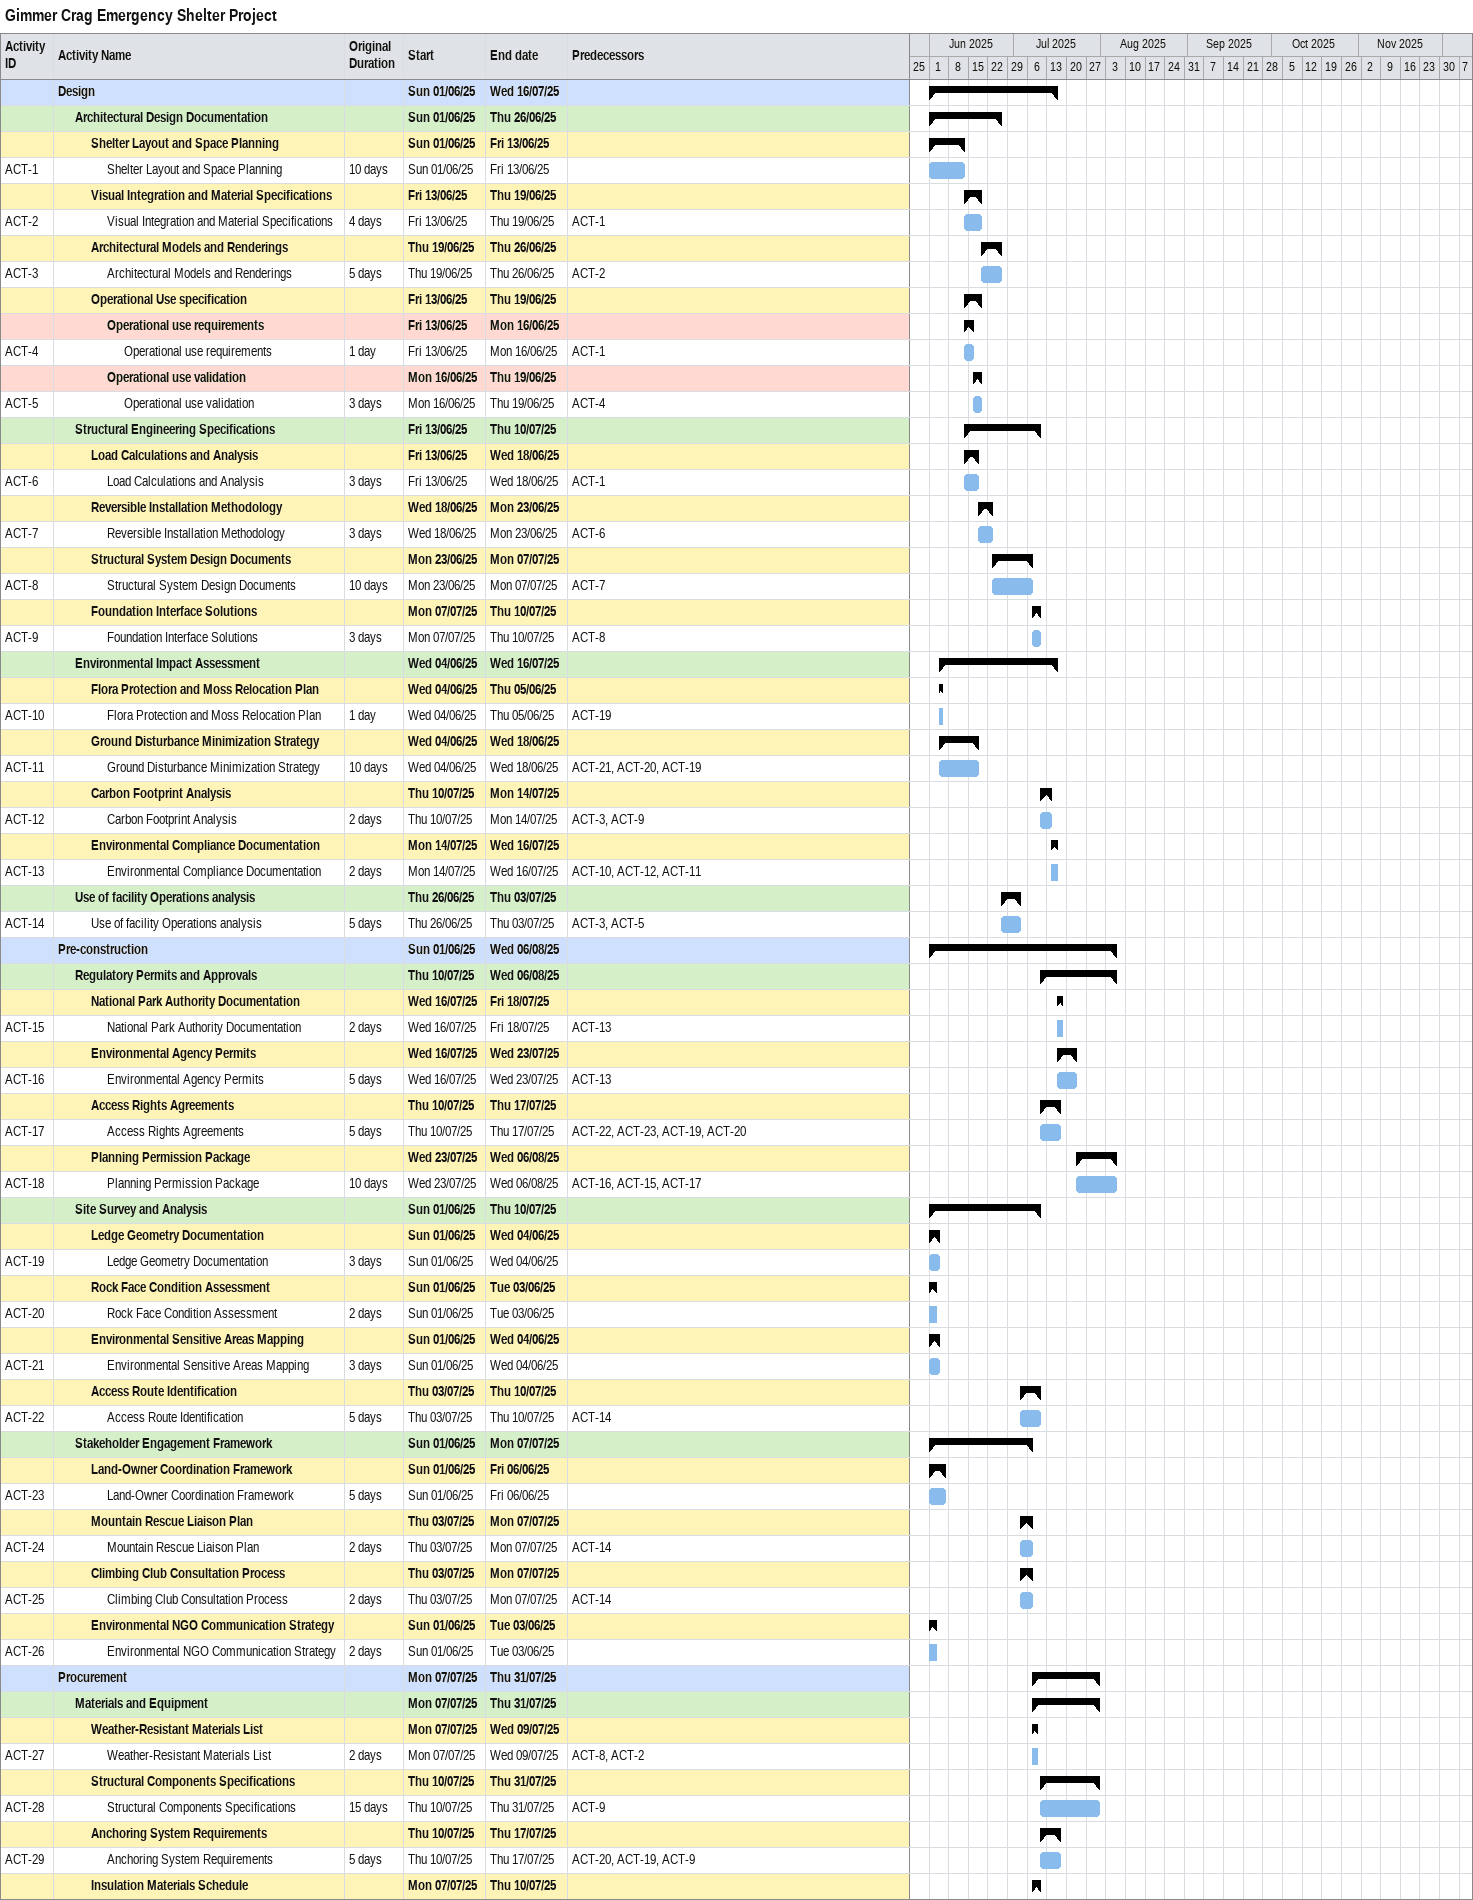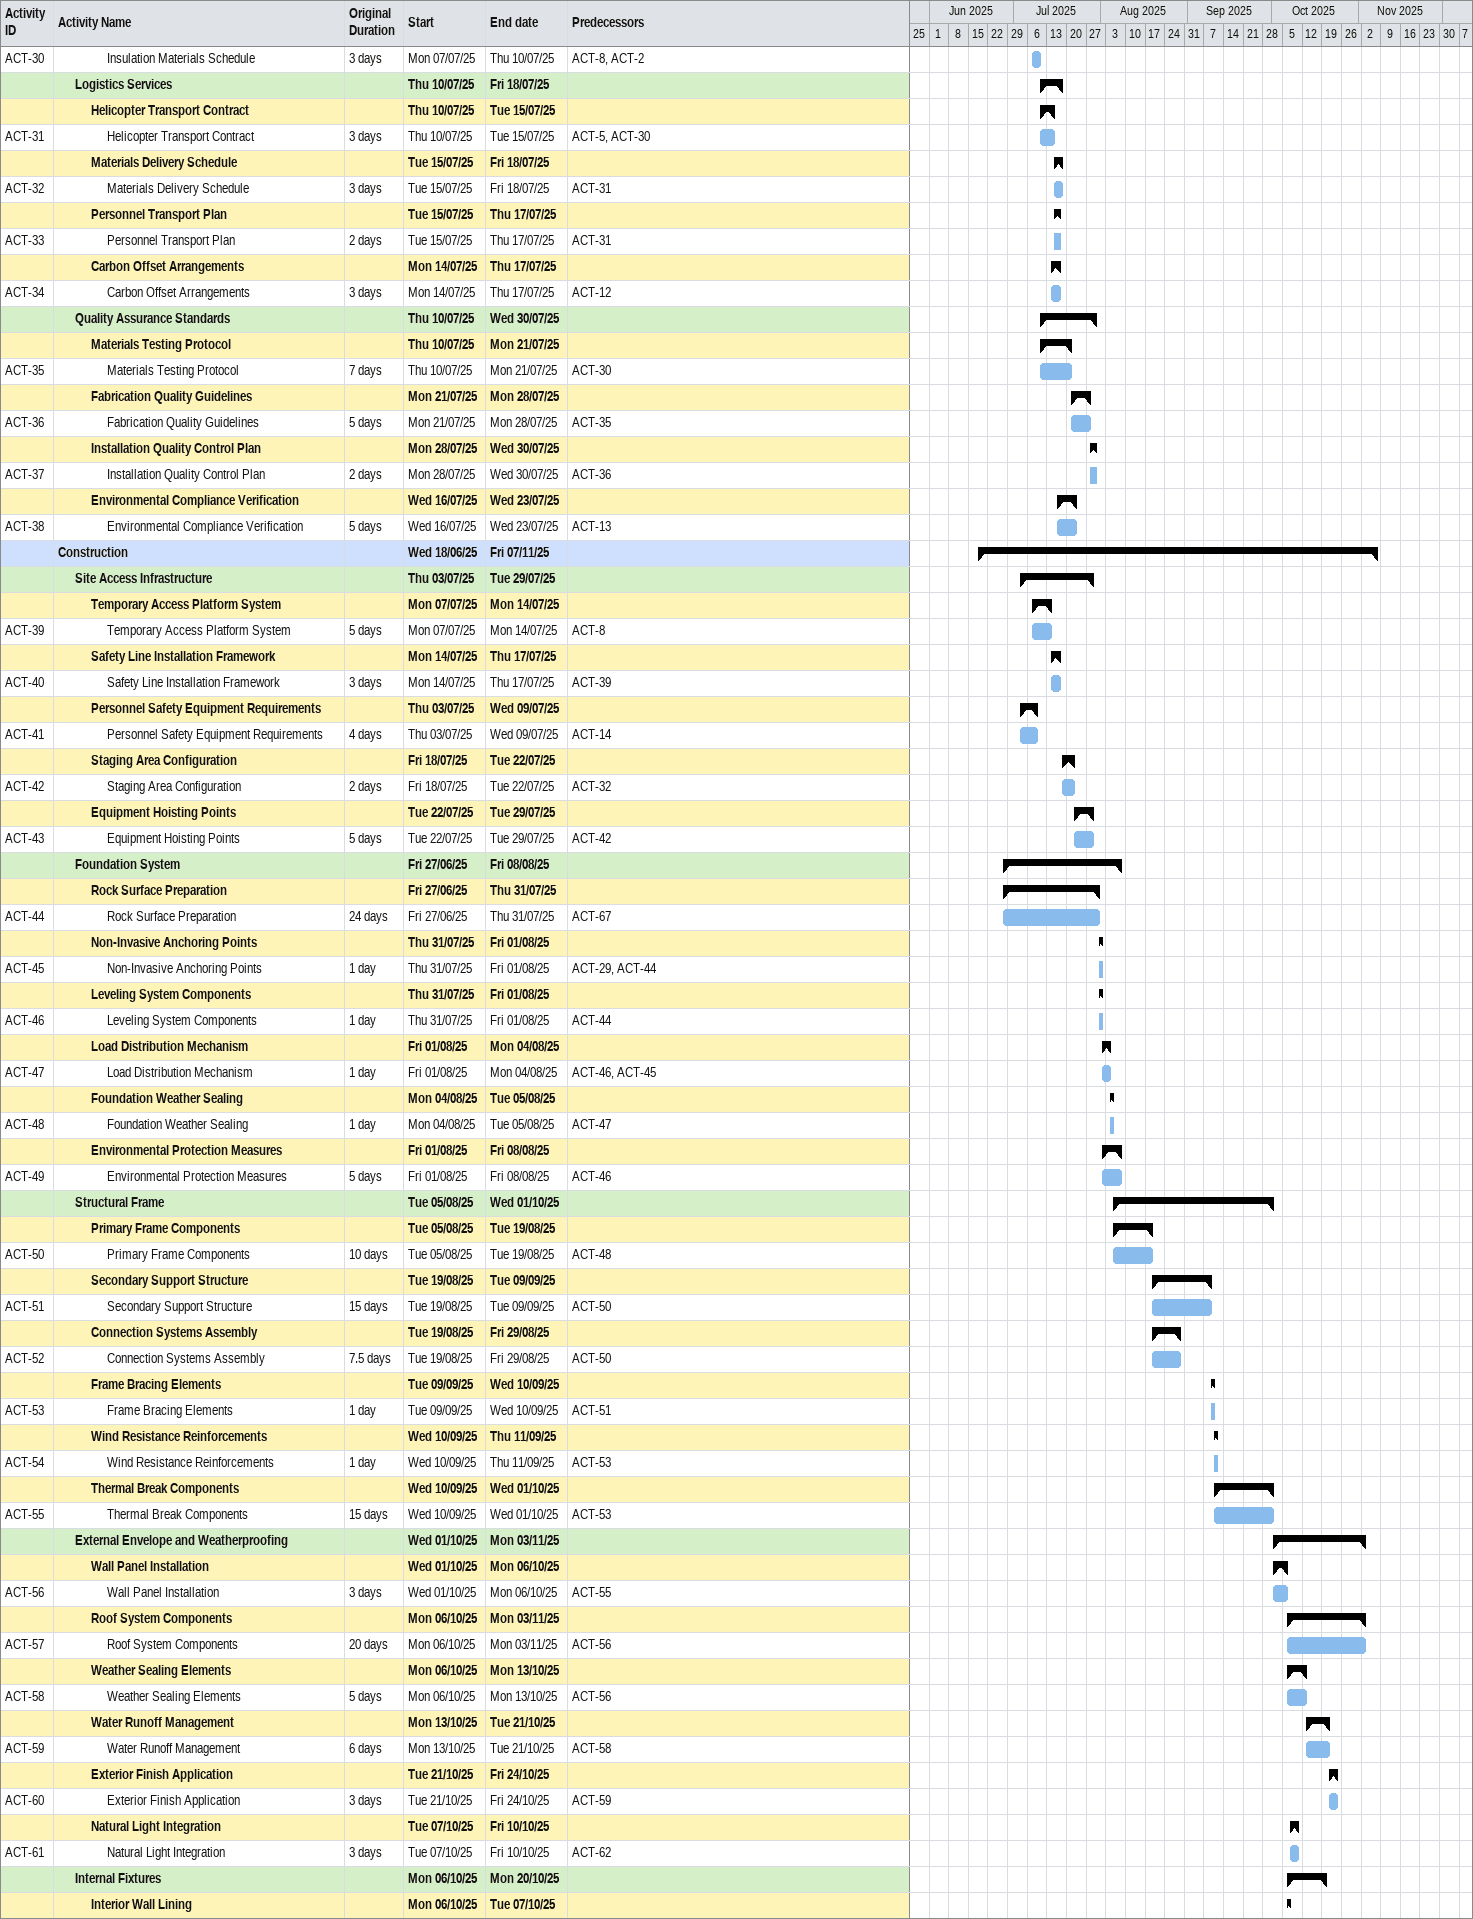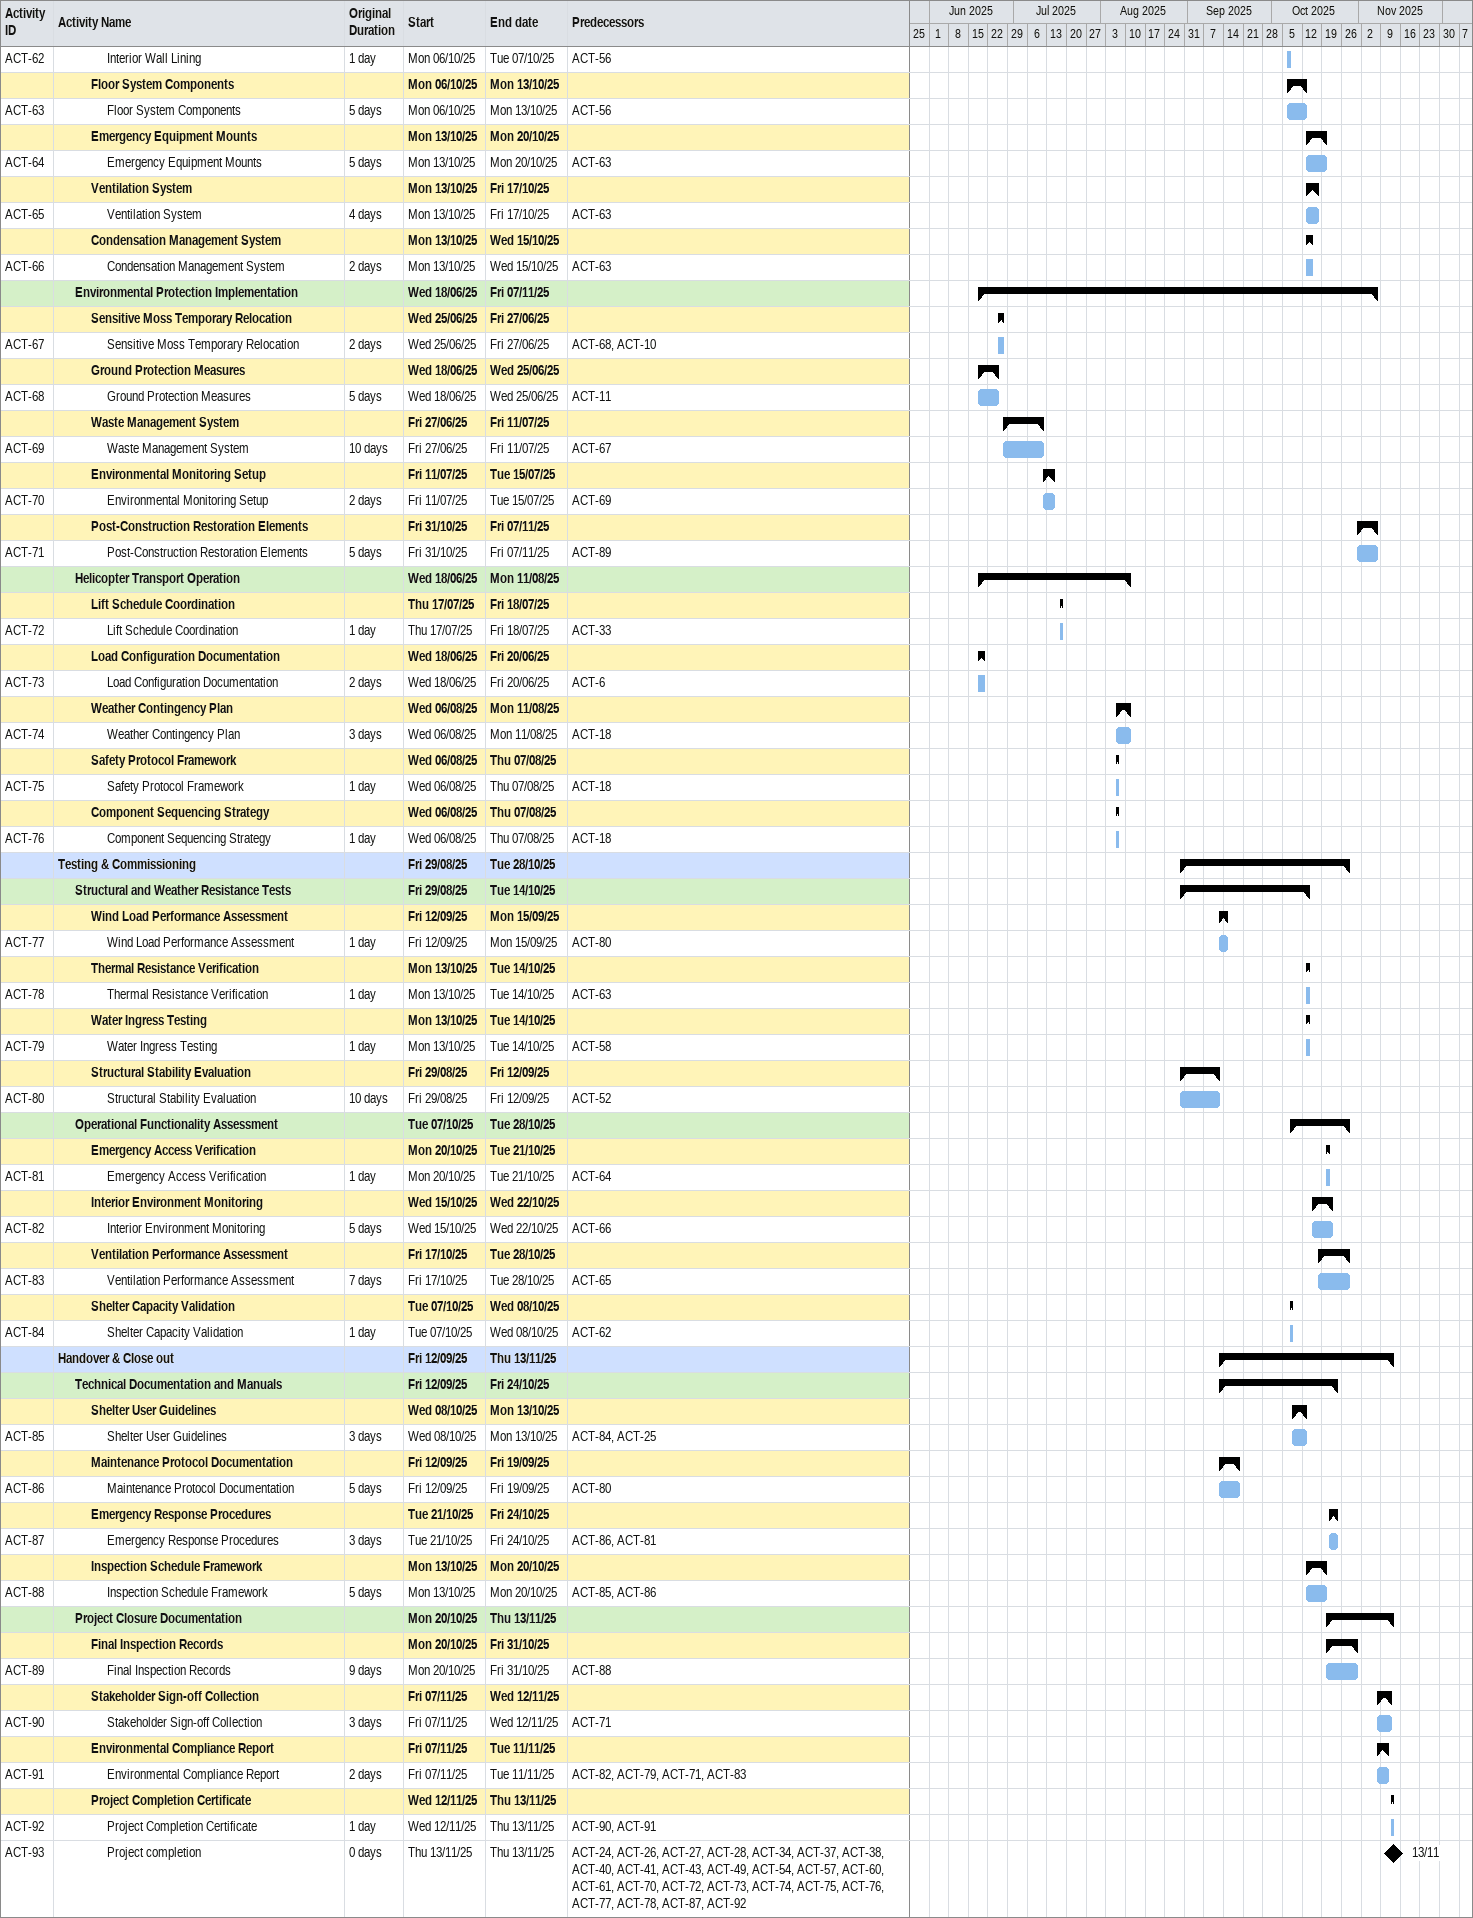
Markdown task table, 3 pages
Gimmer Crag Emergency Shelter Project

| ID | Level | Task | Original duration | Start | Finish | Predecessors |
|---|---|---|---|---|---|---|
|  | 1 | **Design** |  | 2025-06-01 | 2025-07-16 |  |
|  | 2 | **Architectural Design Documentation** |  | 2025-06-01 | 2025-06-26 |  |
|  | 3 | **Shelter Layout and Space Planning** |  | 2025-06-01 | 2025-06-13 |  |
| ACT-1 | 4 | Shelter Layout and Space Planning | 10d | 2025-06-01 | 2025-06-13 |  |
|  | 3 | **Visual Integration and Material Specifications** |  | 2025-06-13 | 2025-06-19 |  |
| ACT-2 | 4 | Visual Integration and Material Specifications | 4d | 2025-06-13 | 2025-06-19 | ACT-1 |
|  | 3 | **Architectural Models and Renderings** |  | 2025-06-19 | 2025-06-26 |  |
| ACT-3 | 4 | Architectural Models and Renderings | 5d | 2025-06-19 | 2025-06-26 | ACT-2 |
|  | 3 | **Operational Use specification** |  | 2025-06-13 | 2025-06-19 |  |
|  | 4 | **Operational use requirements** |  | 2025-06-13 | 2025-06-16 |  |
| ACT-4 | 5 | Operational use requirements | 1d | 2025-06-13 | 2025-06-16 | ACT-1 |
|  | 4 | **Operational use validation** |  | 2025-06-16 | 2025-06-19 |  |
| ACT-5 | 5 | Operational use validation | 3d | 2025-06-16 | 2025-06-19 | ACT-4 |
|  | 2 | **Structural Engineering Specifications** |  | 2025-06-13 | 2025-07-10 |  |
|  | 3 | **Load Calculations and Analysis** |  | 2025-06-13 | 2025-06-18 |  |
| ACT-6 | 4 | Load Calculations and Analysis | 3d | 2025-06-13 | 2025-06-18 | ACT-1 |
|  | 3 | **Reversible Installation Methodology** |  | 2025-06-18 | 2025-06-23 |  |
| ACT-7 | 4 | Reversible Installation Methodology | 3d | 2025-06-18 | 2025-06-23 | ACT-6 |
|  | 3 | **Structural System Design Documents** |  | 2025-06-23 | 2025-07-07 |  |
| ACT-8 | 4 | Structural System Design Documents | 10d | 2025-06-23 | 2025-07-07 | ACT-7 |
|  | 3 | **Foundation Interface Solutions** |  | 2025-07-07 | 2025-07-10 |  |
| ACT-9 | 4 | Foundation Interface Solutions | 3d | 2025-07-07 | 2025-07-10 | ACT-8 |
|  | 2 | **Environmental Impact Assessment** |  | 2025-06-04 | 2025-07-16 |  |
|  | 3 | **Flora Protection and Moss Relocation Plan** |  | 2025-06-04 | 2025-06-05 |  |
| ACT-10 | 4 | Flora Protection and Moss Relocation Plan | 1d | 2025-06-04 | 2025-06-05 | ACT-19 |
|  | 3 | **Ground Disturbance Minimization Strategy** |  | 2025-06-04 | 2025-06-18 |  |
| ACT-11 | 4 | Ground Disturbance Minimization Strategy | 10d | 2025-06-04 | 2025-06-18 | ACT-21, ACT-20, ACT-19 |
|  | 3 | **Carbon Footprint Analysis** |  | 2025-07-10 | 2025-07-14 |  |
| ACT-12 | 4 | Carbon Footprint Analysis | 2d | 2025-07-10 | 2025-07-14 | ACT-3, ACT-9 |
|  | 3 | **Environmental Compliance Documentation** |  | 2025-07-14 | 2025-07-16 |  |
| ACT-13 | 4 | Environmental Compliance Documentation | 2d | 2025-07-14 | 2025-07-16 | ACT-10, ACT-12, ACT-11 |
|  | 2 | **Use of facility Operations analysis** |  | 2025-06-26 | 2025-07-03 |  |
| ACT-14 | 3 | Use of facility Operations analysis | 5d | 2025-06-26 | 2025-07-03 | ACT-3, ACT-5 |
|  | 1 | **Pre-construction** |  | 2025-06-01 | 2025-08-06 |  |
|  | 2 | **Regulatory Permits and Approvals** |  | 2025-07-10 | 2025-08-06 |  |
|  | 3 | **National Park Authority Documentation** |  | 2025-07-16 | 2025-07-18 |  |
| ACT-15 | 4 | National Park Authority Documentation | 2d | 2025-07-16 | 2025-07-18 | ACT-13 |
|  | 3 | **Environmental Agency Permits** |  | 2025-07-16 | 2025-07-23 |  |
| ACT-16 | 4 | Environmental Agency Permits | 5d | 2025-07-16 | 2025-07-23 | ACT-13 |
|  | 3 | **Access Rights Agreements** |  | 2025-07-10 | 2025-07-17 |  |
| ACT-17 | 4 | Access Rights Agreements | 5d | 2025-07-10 | 2025-07-17 | ACT-22, ACT-23, ACT-19, ACT-20 |
|  | 3 | **Planning Permission Package** |  | 2025-07-23 | 2025-08-06 |  |
| ACT-18 | 4 | Planning Permission Package | 10d | 2025-07-23 | 2025-08-06 | ACT-16, ACT-15, ACT-17 |
|  | 2 | **Site Survey and Analysis** |  | 2025-06-01 | 2025-07-10 |  |
|  | 3 | **Ledge Geometry Documentation** |  | 2025-06-01 | 2025-06-04 |  |
| ACT-19 | 4 | Ledge Geometry Documentation | 3d | 2025-06-01 | 2025-06-04 |  |
|  | 3 | **Rock Face Condition Assessment** |  | 2025-06-01 | 2025-06-03 |  |
| ACT-20 | 4 | Rock Face Condition Assessment | 2d | 2025-06-01 | 2025-06-03 |  |
|  | 3 | **Environmental Sensitive Areas Mapping** |  | 2025-06-01 | 2025-06-04 |  |
| ACT-21 | 4 | Environmental Sensitive Areas Mapping | 3d | 2025-06-01 | 2025-06-04 |  |
|  | 3 | **Access Route Identification** |  | 2025-07-03 | 2025-07-10 |  |
| ACT-22 | 4 | Access Route Identification | 5d | 2025-07-03 | 2025-07-10 | ACT-14 |
|  | 2 | **Stakeholder Engagement Framework** |  | 2025-06-01 | 2025-07-07 |  |
|  | 3 | **Land-Owner Coordination Framework** |  | 2025-06-01 | 2025-06-06 |  |
| ACT-23 | 4 | Land-Owner Coordination Framework | 5d | 2025-06-01 | 2025-06-06 |  |
|  | 3 | **Mountain Rescue Liaison Plan** |  | 2025-07-03 | 2025-07-07 |  |
| ACT-24 | 4 | Mountain Rescue Liaison Plan | 2d | 2025-07-03 | 2025-07-07 | ACT-14 |
|  | 3 | **Climbing Club Consultation Process** |  | 2025-07-03 | 2025-07-07 |  |
| ACT-25 | 4 | Climbing Club Consultation Process | 2d | 2025-07-03 | 2025-07-07 | ACT-14 |
|  | 3 | **Environmental NGO Communication Strategy** |  | 2025-06-01 | 2025-06-03 |  |
| ACT-26 | 4 | Environmental NGO Communication Strategy | 2d | 2025-06-01 | 2025-06-03 |  |
|  | 1 | **Procurement** |  | 2025-07-07 | 2025-07-31 |  |
|  | 2 | **Materials and Equipment** |  | 2025-07-07 | 2025-07-31 |  |
|  | 3 | **Weather-Resistant Materials List** |  | 2025-07-07 | 2025-07-09 |  |
| ACT-27 | 4 | Weather-Resistant Materials List | 2d | 2025-07-07 | 2025-07-09 | ACT-8, ACT-2 |
|  | 3 | **Structural Components Specifications** |  | 2025-07-10 | 2025-07-31 |  |
| ACT-28 | 4 | Structural Components Specifications | 15d | 2025-07-10 | 2025-07-31 | ACT-9 |
|  | 3 | **Anchoring System Requirements** |  | 2025-07-10 | 2025-07-17 |  |
| ACT-29 | 4 | Anchoring System Requirements | 5d | 2025-07-10 | 2025-07-17 | ACT-20, ACT-19, ACT-9 |
|  | 3 | **Insulation Materials Schedule** |  | 2025-07-07 | 2025-07-10 |  |
| ACT-30 | 4 | Insulation Materials Schedule | 3d | 2025-07-07 | 2025-07-10 | ACT-8, ACT-2 |
|  | 2 | **Logistics Services** |  | 2025-07-10 | 2025-07-18 |  |
|  | 3 | **Helicopter Transport Contract** |  | 2025-07-10 | 2025-07-15 |  |
| ACT-31 | 4 | Helicopter Transport Contract | 3d | 2025-07-10 | 2025-07-15 | ACT-5, ACT-30 |
|  | 3 | **Materials Delivery Schedule** |  | 2025-07-15 | 2025-07-18 |  |
| ACT-32 | 4 | Materials Delivery Schedule | 3d | 2025-07-15 | 2025-07-18 | ACT-31 |
|  | 3 | **Personnel Transport Plan** |  | 2025-07-15 | 2025-07-17 |  |
| ACT-33 | 4 | Personnel Transport Plan | 2d | 2025-07-15 | 2025-07-17 | ACT-31 |
|  | 3 | **Carbon Offset Arrangements** |  | 2025-07-14 | 2025-07-17 |  |
| ACT-34 | 4 | Carbon Offset Arrangements | 3d | 2025-07-14 | 2025-07-17 | ACT-12 |
|  | 2 | **Quality Assurance Standards** |  | 2025-07-10 | 2025-07-30 |  |
|  | 3 | **Materials Testing Protocol** |  | 2025-07-10 | 2025-07-21 |  |
| ACT-35 | 4 | Materials Testing Protocol | 7d | 2025-07-10 | 2025-07-21 | ACT-30 |
|  | 3 | **Fabrication Quality Guidelines** |  | 2025-07-21 | 2025-07-28 |  |
| ACT-36 | 4 | Fabrication Quality Guidelines | 5d | 2025-07-21 | 2025-07-28 | ACT-35 |
|  | 3 | **Installation Quality Control Plan** |  | 2025-07-28 | 2025-07-30 |  |
| ACT-37 | 4 | Installation Quality Control Plan | 2d | 2025-07-28 | 2025-07-30 | ACT-36 |
|  | 3 | **Environmental Compliance Verification** |  | 2025-07-16 | 2025-07-23 |  |
| ACT-38 | 4 | Environmental Compliance Verification | 5d | 2025-07-16 | 2025-07-23 | ACT-13 |
|  | 1 | **Construction** |  | 2025-06-18 | 2025-11-07 |  |
|  | 2 | **Site Access Infrastructure** |  | 2025-07-03 | 2025-07-29 |  |
|  | 3 | **Temporary Access Platform System** |  | 2025-07-07 | 2025-07-14 |  |
| ACT-39 | 4 | Temporary Access Platform System | 5d | 2025-07-07 | 2025-07-14 | ACT-8 |
|  | 3 | **Safety Line Installation Framework** |  | 2025-07-14 | 2025-07-17 |  |
| ACT-40 | 4 | Safety Line Installation Framework | 3d | 2025-07-14 | 2025-07-17 | ACT-39 |
|  | 3 | **Personnel Safety Equipment Requirements** |  | 2025-07-03 | 2025-07-09 |  |
| ACT-41 | 4 | Personnel Safety Equipment Requirements | 4d | 2025-07-03 | 2025-07-09 | ACT-14 |
|  | 3 | **Staging Area Configuration** |  | 2025-07-18 | 2025-07-22 |  |
| ACT-42 | 4 | Staging Area Configuration | 2d | 2025-07-18 | 2025-07-22 | ACT-32 |
|  | 3 | **Equipment Hoisting Points** |  | 2025-07-22 | 2025-07-29 |  |
| ACT-43 | 4 | Equipment Hoisting Points | 5d | 2025-07-22 | 2025-07-29 | ACT-42 |
|  | 2 | **Foundation System** |  | 2025-06-27 | 2025-08-08 |  |
|  | 3 | **Rock Surface Preparation** |  | 2025-06-27 | 2025-07-31 |  |
| ACT-44 | 4 | Rock Surface Preparation | 24d | 2025-06-27 | 2025-07-31 | ACT-67 |
|  | 3 | **Non-Invasive Anchoring Points** |  | 2025-07-31 | 2025-08-01 |  |
| ACT-45 | 4 | Non-Invasive Anchoring Points | 1d | 2025-07-31 | 2025-08-01 | ACT-29, ACT-44 |
|  | 3 | **Leveling System Components** |  | 2025-07-31 | 2025-08-01 |  |
| ACT-46 | 4 | Leveling System Components | 1d | 2025-07-31 | 2025-08-01 | ACT-44 |
|  | 3 | **Load Distribution Mechanism** |  | 2025-08-01 | 2025-08-04 |  |
| ACT-47 | 4 | Load Distribution Mechanism | 1d | 2025-08-01 | 2025-08-04 | ACT-46, ACT-45 |
|  | 3 | **Foundation Weather Sealing** |  | 2025-08-04 | 2025-08-05 |  |
| ACT-48 | 4 | Foundation Weather Sealing | 1d | 2025-08-04 | 2025-08-05 | ACT-47 |
|  | 3 | **Environmental Protection Measures** |  | 2025-08-01 | 2025-08-08 |  |
| ACT-49 | 4 | Environmental Protection Measures | 5d | 2025-08-01 | 2025-08-08 | ACT-46 |
|  | 2 | **Structural Frame** |  | 2025-08-05 | 2025-10-01 |  |
|  | 3 | **Primary Frame Components** |  | 2025-08-05 | 2025-08-19 |  |
| ACT-50 | 4 | Primary Frame Components | 10d | 2025-08-05 | 2025-08-19 | ACT-48 |
|  | 3 | **Secondary Support Structure** |  | 2025-08-19 | 2025-09-09 |  |
| ACT-51 | 4 | Secondary Support Structure | 15d | 2025-08-19 | 2025-09-09 | ACT-50 |
|  | 3 | **Connection Systems Assembly** |  | 2025-08-19 | 2025-08-29 |  |
| ACT-52 | 4 | Connection Systems Assembly | 7.5d | 2025-08-19 | 2025-08-29 | ACT-50 |
|  | 3 | **Frame Bracing Elements** |  | 2025-09-09 | 2025-09-10 |  |
| ACT-53 | 4 | Frame Bracing Elements | 1d | 2025-09-09 | 2025-09-10 | ACT-51 |
|  | 3 | **Wind Resistance Reinforcements** |  | 2025-09-10 | 2025-09-11 |  |
| ACT-54 | 4 | Wind Resistance Reinforcements | 1d | 2025-09-10 | 2025-09-11 | ACT-53 |
|  | 3 | **Thermal Break Components** |  | 2025-09-10 | 2025-10-01 |  |
| ACT-55 | 4 | Thermal Break Components | 15d | 2025-09-10 | 2025-10-01 | ACT-53 |
|  | 2 | **External Envelope and Weatherproofing** |  | 2025-10-01 | 2025-11-03 |  |
|  | 3 | **Wall Panel Installation** |  | 2025-10-01 | 2025-10-06 |  |
| ACT-56 | 4 | Wall Panel Installation | 3d | 2025-10-01 | 2025-10-06 | ACT-55 |
|  | 3 | **Roof System Components** |  | 2025-10-06 | 2025-11-03 |  |
| ACT-57 | 4 | Roof System Components | 20d | 2025-10-06 | 2025-11-03 | ACT-56 |
|  | 3 | **Weather Sealing Elements** |  | 2025-10-06 | 2025-10-13 |  |
| ACT-58 | 4 | Weather Sealing Elements | 5d | 2025-10-06 | 2025-10-13 | ACT-56 |
|  | 3 | **Water Runoff Management** |  | 2025-10-13 | 2025-10-21 |  |
| ACT-59 | 4 | Water Runoff Management | 6d | 2025-10-13 | 2025-10-21 | ACT-58 |
|  | 3 | **Exterior Finish Application** |  | 2025-10-21 | 2025-10-24 |  |
| ACT-60 | 4 | Exterior Finish Application | 3d | 2025-10-21 | 2025-10-24 | ACT-59 |
|  | 3 | **Natural Light Integration** |  | 2025-10-07 | 2025-10-10 |  |
| ACT-61 | 4 | Natural Light Integration | 3d | 2025-10-07 | 2025-10-10 | ACT-62 |
|  | 2 | **Internal Fixtures** |  | 2025-10-06 | 2025-10-20 |  |
|  | 3 | **Interior Wall Lining** |  | 2025-10-06 | 2025-10-07 |  |
| ACT-62 | 4 | Interior Wall Lining | 1d | 2025-10-06 | 2025-10-07 | ACT-56 |
|  | 3 | **Floor System Components** |  | 2025-10-06 | 2025-10-13 |  |
| ACT-63 | 4 | Floor System Components | 5d | 2025-10-06 | 2025-10-13 | ACT-56 |
|  | 3 | **Emergency Equipment Mounts** |  | 2025-10-13 | 2025-10-20 |  |
| ACT-64 | 4 | Emergency Equipment Mounts | 5d | 2025-10-13 | 2025-10-20 | ACT-63 |
|  | 3 | **Ventilation System** |  | 2025-10-13 | 2025-10-17 |  |
| ACT-65 | 4 | Ventilation System | 4d | 2025-10-13 | 2025-10-17 | ACT-63 |
|  | 3 | **Condensation Management System** |  | 2025-10-13 | 2025-10-15 |  |
| ACT-66 | 4 | Condensation Management System | 2d | 2025-10-13 | 2025-10-15 | ACT-63 |
|  | 2 | **Environmental Protection Implementation** |  | 2025-06-18 | 2025-11-07 |  |
|  | 3 | **Sensitive Moss Temporary Relocation** |  | 2025-06-25 | 2025-06-27 |  |
| ACT-67 | 4 | Sensitive Moss Temporary Relocation | 2d | 2025-06-25 | 2025-06-27 | ACT-68, ACT-10 |
|  | 3 | **Ground Protection Measures** |  | 2025-06-18 | 2025-06-25 |  |
| ACT-68 | 4 | Ground Protection Measures | 5d | 2025-06-18 | 2025-06-25 | ACT-11 |
|  | 3 | **Waste Management System** |  | 2025-06-27 | 2025-07-11 |  |
| ACT-69 | 4 | Waste Management System | 10d | 2025-06-27 | 2025-07-11 | ACT-67 |
|  | 3 | **Environmental Monitoring Setup** |  | 2025-07-11 | 2025-07-15 |  |
| ACT-70 | 4 | Environmental Monitoring Setup | 2d | 2025-07-11 | 2025-07-15 | ACT-69 |
|  | 3 | **Post-Construction Restoration Elements** |  | 2025-10-31 | 2025-11-07 |  |
| ACT-71 | 4 | Post-Construction Restoration Elements | 5d | 2025-10-31 | 2025-11-07 | ACT-89 |
|  | 2 | **Helicopter Transport Operation** |  | 2025-06-18 | 2025-08-11 |  |
|  | 3 | **Lift Schedule Coordination** |  | 2025-07-17 | 2025-07-18 |  |
| ACT-72 | 4 | Lift Schedule Coordination | 1d | 2025-07-17 | 2025-07-18 | ACT-33 |
|  | 3 | **Load Configuration Documentation** |  | 2025-06-18 | 2025-06-20 |  |
| ACT-73 | 4 | Load Configuration Documentation | 2d | 2025-06-18 | 2025-06-20 | ACT-6 |
|  | 3 | **Weather Contingency Plan** |  | 2025-08-06 | 2025-08-11 |  |
| ACT-74 | 4 | Weather Contingency Plan | 3d | 2025-08-06 | 2025-08-11 | ACT-18 |
|  | 3 | **Safety Protocol Framework** |  | 2025-08-06 | 2025-08-07 |  |
| ACT-75 | 4 | Safety Protocol Framework | 1d | 2025-08-06 | 2025-08-07 | ACT-18 |
|  | 3 | **Component Sequencing Strategy** |  | 2025-08-06 | 2025-08-07 |  |
| ACT-76 | 4 | Component Sequencing Strategy | 1d | 2025-08-06 | 2025-08-07 | ACT-18 |
|  | 1 | **Testing & Commissioning** |  | 2025-08-29 | 2025-10-28 |  |
|  | 2 | **Structural and Weather Resistance Tests** |  | 2025-08-29 | 2025-10-14 |  |
|  | 3 | **Wind Load Performance Assessment** |  | 2025-09-12 | 2025-09-15 |  |
| ACT-77 | 4 | Wind Load Performance Assessment | 1d | 2025-09-12 | 2025-09-15 | ACT-80 |
|  | 3 | **Thermal Resistance Verification** |  | 2025-10-13 | 2025-10-14 |  |
| ACT-78 | 4 | Thermal Resistance Verification | 1d | 2025-10-13 | 2025-10-14 | ACT-63 |
|  | 3 | **Water Ingress Testing** |  | 2025-10-13 | 2025-10-14 |  |
| ACT-79 | 4 | Water Ingress Testing | 1d | 2025-10-13 | 2025-10-14 | ACT-58 |
|  | 3 | **Structural Stability Evaluation** |  | 2025-08-29 | 2025-09-12 |  |
| ACT-80 | 4 | Structural Stability Evaluation | 10d | 2025-08-29 | 2025-09-12 | ACT-52 |
|  | 2 | **Operational Functionality Assessment** |  | 2025-10-07 | 2025-10-28 |  |
|  | 3 | **Emergency Access Verification** |  | 2025-10-20 | 2025-10-21 |  |
| ACT-81 | 4 | Emergency Access Verification | 1d | 2025-10-20 | 2025-10-21 | ACT-64 |
|  | 3 | **Interior Environment Monitoring** |  | 2025-10-15 | 2025-10-22 |  |
| ACT-82 | 4 | Interior Environment Monitoring | 5d | 2025-10-15 | 2025-10-22 | ACT-66 |
|  | 3 | **Ventilation Performance Assessment** |  | 2025-10-17 | 2025-10-28 |  |
| ACT-83 | 4 | Ventilation Performance Assessment | 7d | 2025-10-17 | 2025-10-28 | ACT-65 |
|  | 3 | **Shelter Capacity Validation** |  | 2025-10-07 | 2025-10-08 |  |
| ACT-84 | 4 | Shelter Capacity Validation | 1d | 2025-10-07 | 2025-10-08 | ACT-62 |
|  | 1 | **Handover & Close out** |  | 2025-09-12 | 2025-11-13 |  |
|  | 2 | **Technical Documentation and Manuals** |  | 2025-09-12 | 2025-10-24 |  |
|  | 3 | **Shelter User Guidelines** |  | 2025-10-08 | 2025-10-13 |  |
| ACT-85 | 4 | Shelter User Guidelines | 3d | 2025-10-08 | 2025-10-13 | ACT-84, ACT-25 |
|  | 3 | **Maintenance Protocol Documentation** |  | 2025-09-12 | 2025-09-19 |  |
| ACT-86 | 4 | Maintenance Protocol Documentation | 5d | 2025-09-12 | 2025-09-19 | ACT-80 |
|  | 3 | **Emergency Response Procedures** |  | 2025-10-21 | 2025-10-24 |  |
| ACT-87 | 4 | Emergency Response Procedures | 3d | 2025-10-21 | 2025-10-24 | ACT-86, ACT-81 |
|  | 3 | **Inspection Schedule Framework** |  | 2025-10-13 | 2025-10-20 |  |
| ACT-88 | 4 | Inspection Schedule Framework | 5d | 2025-10-13 | 2025-10-20 | ACT-85, ACT-86 |
|  | 2 | **Project Closure Documentation** |  | 2025-10-20 | 2025-11-13 |  |
|  | 3 | **Final Inspection Records** |  | 2025-10-20 | 2025-10-31 |  |
| ACT-89 | 4 | Final Inspection Records | 9d | 2025-10-20 | 2025-10-31 | ACT-88 |
|  | 3 | **Stakeholder Sign-off Collection** |  | 2025-11-07 | 2025-11-12 |  |
| ACT-90 | 4 | Stakeholder Sign-off Collection | 3d | 2025-11-07 | 2025-11-12 | ACT-71 |
|  | 3 | **Environmental Compliance Report** |  | 2025-11-07 | 2025-11-11 |  |
| ACT-91 | 4 | Environmental Compliance Report | 2d | 2025-11-07 | 2025-11-11 | ACT-82, ACT-79, ACT-71, ACT-83 |
|  | 3 | **Project Completion Certificate** |  | 2025-11-12 | 2025-11-13 |  |
| ACT-92 | 4 | Project Completion Certificate | 1d | 2025-11-12 | 2025-11-13 | ACT-90, ACT-91 |
| ACT-93 | 4 | Project completion | 0d | 2025-11-13 | 2025-11-13 | ACT-24, ACT-26, ACT-27, ACT-28, ACT-34, ACT-37, ACT-38, ACT-40, ACT-41, ACT-43, ACT-49, ACT-54, ACT-57, ACT-60, ACT-61, ACT-70, ACT-72, ACT-73, ACT-74, ACT-75, ACT-76, ACT-77, ACT-78, ACT-87, ACT-92 |
